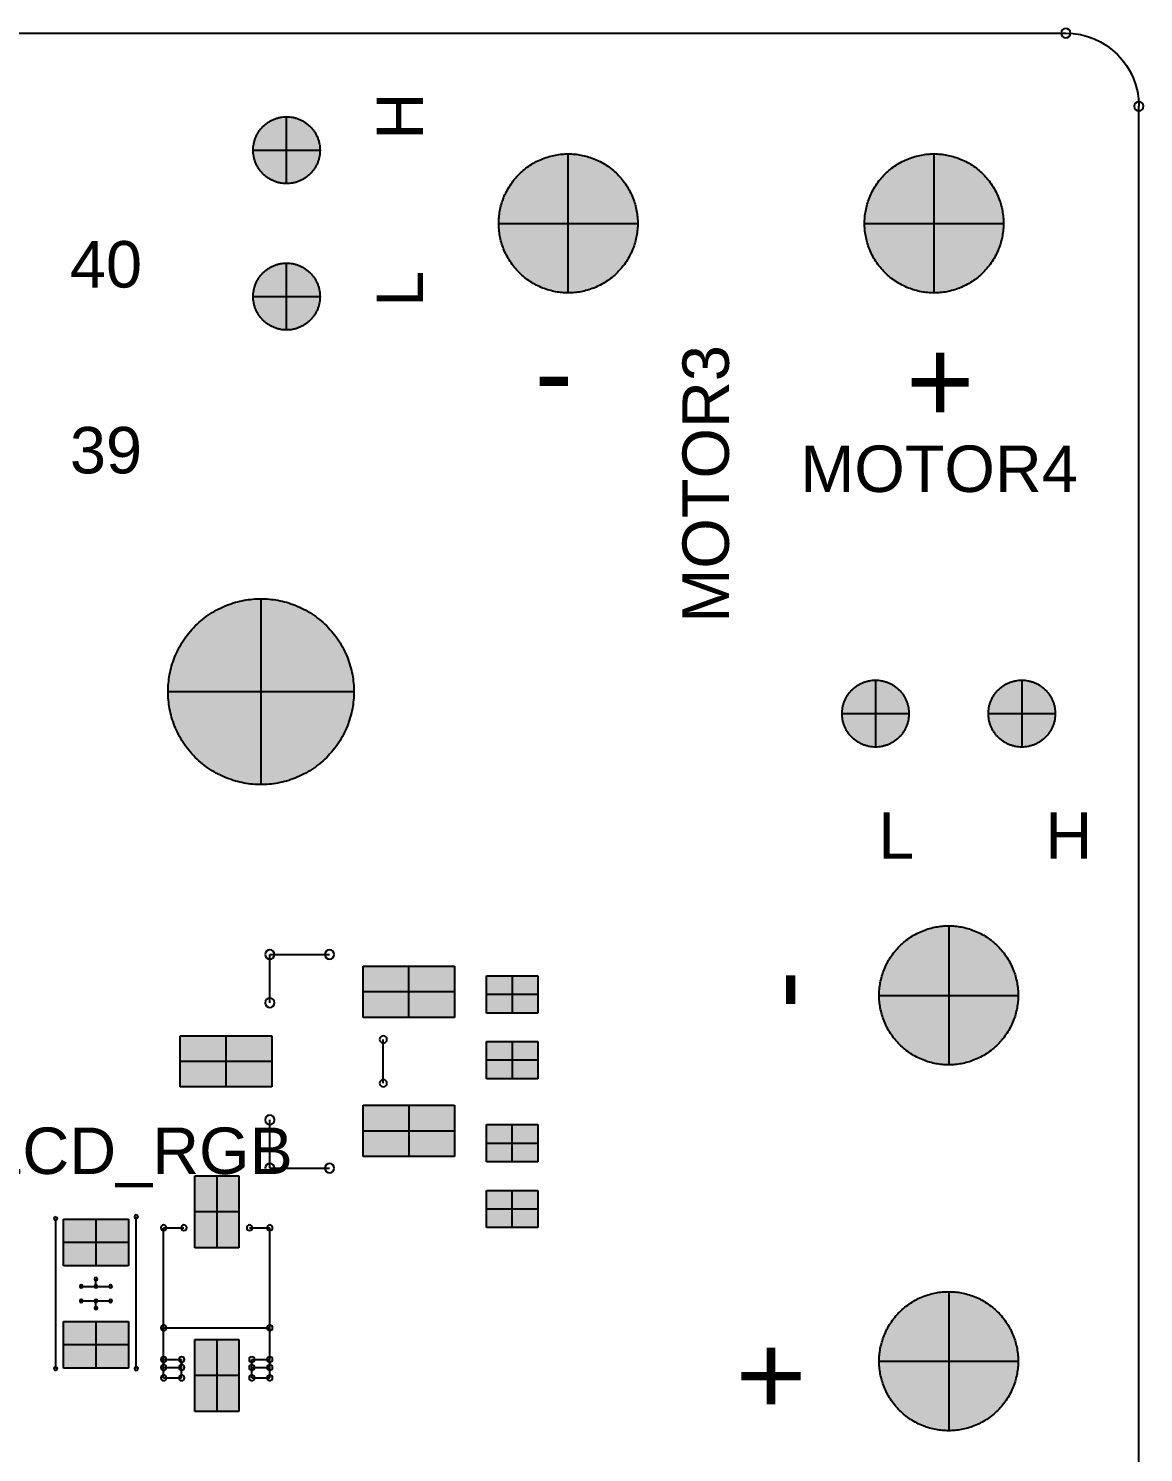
# Model space of a CAD drawing. Header units: millimetres. Extents: x -0.1 to 90.1, y -0.1 to 60.1.
# Drawn here: x 74.82 to 90.06, y 40.6 to 60.06 of the extents above; entities that cross this region are included whole.
import ezdxf

# ---------------------------------------------------------------- set-up
doc = ezdxf.new("R2010")
doc.units = ezdxf.units.MM
doc.layers.get('0').update_dxf_attribs({"color": 18, "true_color": 0x000000})
for name, color, linetype, true_color in [('Bottom Overlay', 54, 'Continuous', 0x999900), ('Bottom Paste', 16, 'Continuous', 0x7f0000), ('Mechanical 1', 6, 'Continuous', 0xff00ff), ('Pad Holes', 156, 'Continuous', 0x003f7f)]:
    doc.layers.add(name, color=color, linetype=linetype, true_color=true_color)
doc.styles.add('Arial Regular', font='arial.ttf')

# ---------------------------------------------------------------- blocks, each defined once
blk = doc.blocks.new('PTH_M25_425')
at = {"layer": 'Pad Holes', "true_color": 0x000000}
blk.add_hatch(color=18, dxfattribs=at).paths.add_polyline_path([(1.27, 0), (1.269, 0.044), (1.267, 0.088), (1.263, 0.132), (1.258, 0.176), (1.251, 0.219), (1.243, 0.263), (1.233, 0.306), (1.221, 0.348), (1.209, 0.39), (1.194, 0.432), (1.179, 0.473), (1.161, 0.514), (1.143, 0.554), (1.123, 0.593), (1.102, 0.632), (1.079, 0.67), (1.055, 0.707), (1.03, 0.743), (1.004, 0.778), (0.976, 0.813), (0.947, 0.846), (0.917, 0.878), (0.886, 0.91), (0.854, 0.94), (0.821, 0.969), (0.787, 0.997), (0.752, 1.024), (0.716, 1.049), (0.679, 1.073), (0.641, 1.096), (0.603, 1.118), (0.564, 1.138), (0.524, 1.157), (0.483, 1.174), (0.442, 1.19), (0.401, 1.205), (0.359, 1.218), (0.316, 1.23), (0.273, 1.24), (0.23, 1.249), (0.187, 1.256), (0.143, 1.262), (0.099, 1.266), (0.055, 1.269), (0.011, 1.27), (-0.033, 1.27), (-0.077, 1.268), (-0.121, 1.264), (-0.165, 1.259), (-0.208, 1.253), (-0.252, 1.245), (-0.295, 1.235), (-0.338, 1.224), (-0.38, 1.212), (-0.422, 1.198), (-0.463, 1.183), (-0.504, 1.166), (-0.544, 1.148), (-0.583, 1.128), (-0.622, 1.107), (-0.66, 1.085), (-0.698, 1.061), (-0.734, 1.036), (-0.769, 1.01), (-0.804, 0.983), (-0.838, 0.955), (-0.87, 0.925), (-0.902, 0.894), (-0.932, 0.862), (-0.962, 0.829), (-0.99, 0.796), (-1.017, 0.761), (-1.043, 0.725), (-1.067, 0.688), (-1.091, 0.651), (-1.112, 0.613), (-1.133, 0.574), (-1.152, 0.534), (-1.17, 0.494), (-1.187, 0.453), (-1.202, 0.411), (-1.215, 0.369), (-1.227, 0.327), (-1.238, 0.284), (-1.247, 0.241), (-1.255, 0.198), (-1.261, 0.154), (-1.265, 0.11), (-1.268, 0.066), (-1.27, 0.022), (-1.27, -0.022), (-1.268, -0.066), (-1.265, -0.11), (-1.261, -0.154), (-1.255, -0.198), (-1.247, -0.241), (-1.238, -0.284), (-1.227, -0.327), (-1.215, -0.369), (-1.202, -0.411), (-1.187, -0.453), (-1.17, -0.494), (-1.152, -0.534), (-1.133, -0.574), (-1.112, -0.613), (-1.091, -0.651), (-1.067, -0.688), (-1.043, -0.725), (-1.017, -0.761), (-0.99, -0.796), (-0.962, -0.829), (-0.932, -0.862), (-0.902, -0.894), (-0.87, -0.925), (-0.838, -0.955), (-0.804, -0.983), (-0.769, -1.01), (-0.734, -1.036), (-0.698, -1.061), (-0.66, -1.085), (-0.622, -1.107), (-0.583, -1.128), (-0.544, -1.148), (-0.504, -1.166), (-0.463, -1.183), (-0.422, -1.198), (-0.38, -1.212), (-0.338, -1.224), (-0.295, -1.235), (-0.252, -1.245), (-0.208, -1.253), (-0.165, -1.259), (-0.121, -1.264), (-0.077, -1.268), (-0.033, -1.27), (0.011, -1.27), (0.055, -1.269), (0.099, -1.266), (0.143, -1.262), (0.187, -1.256), (0.23, -1.249), (0.273, -1.24), (0.316, -1.23), (0.359, -1.218), (0.401, -1.205), (0.442, -1.19), (0.483, -1.174), (0.524, -1.157), (0.564, -1.138), (0.603, -1.118), (0.641, -1.096), (0.679, -1.073), (0.716, -1.049), (0.752, -1.024), (0.787, -0.997), (0.821, -0.969), (0.854, -0.94), (0.886, -0.91), (0.917, -0.878), (0.947, -0.846), (0.976, -0.813), (1.004, -0.778), (1.03, -0.743), (1.055, -0.707), (1.079, -0.67), (1.102, -0.632), (1.123, -0.593), (1.143, -0.554), (1.161, -0.514), (1.179, -0.473), (1.194, -0.432), (1.209, -0.39), (1.221, -0.348), (1.233, -0.306), (1.243, -0.263), (1.251, -0.219), (1.258, -0.176), (1.263, -0.132), (1.267, -0.088), (1.269, -0.044)], flags=0)
at = {"layer": 'Pad Holes', "color": 18, "true_color": 0x000000}
for p, q in [((0, 1.27), (0, -1.27)), ((1.27, 0), (-1.27, 0))]:
    blk.add_line(p, q, dxfattribs=at)
blk.add_rational_spline([(1.27, 0), (1.27, 1.27), (0, 1.27), (-1.27, 1.27), (-1.27, 0), (-1.27, -1.27), (0, -1.27), (1.27, -1.27), (1.27, 0)], [1, 0.707106781187, 1, 0.707106781187, 1, 0.707106781187, 1, 0.707106781187, 1], degree=2, knots=[0, 0, 0, 1.994911, 1.994911, 3.989823, 3.989823, 5.984734, 5.984734, 7.979645, 7.979645, 7.979645], dxfattribs=at)
blk = doc.blocks.new('R0402_B_422')
at = {"layer": 'Bottom Paste', "true_color": 0x7f0000}
for points in [[(-0.195, 0.35), (-0.195, -0.35), (-0.705, -0.35), (-0.705, 0.35)], [(0.705, 0.35), (0.705, -0.35), (0.195, -0.35), (0.195, 0.35)]]:
    blk.add_hatch(color=16, dxfattribs=at).paths.add_polyline_path(points, flags=0)
at = {"layer": 'Bottom Paste', "color": 16, "true_color": 0x7f0000}
for p, q in [((-0.45, 0.35), (-0.45, -0.35)), ((0.45, 0.35), (0.45, -0.35)), ((-0.705, 0), (-0.195, 0)), ((0.195, 0), (0.705, 0))]:
    blk.add_line(p, q, dxfattribs=at)
for points in [[(-0.705, -0.35), (-0.705, 0), (-0.705, 0.35)], [(-0.705, 0.35), (-0.45, 0.35), (-0.195, 0.35)], [(-0.195, 0.35), (-0.195, 0), (-0.195, -0.35)], [(0.195, -0.35), (0.195, 0), (0.195, 0.35)], [(0.195, 0.35), (0.45, 0.35), (0.705, 0.35)], [(0.705, 0.35), (0.705, 0), (0.705, -0.35)], [(-0.195, -0.35), (-0.45, -0.35), (-0.705, -0.35)], [(0.705, -0.35), (0.45, -0.35), (0.195, -0.35)]]:
    blk.add_open_spline(points, degree=2, dxfattribs=at)
blk = doc.blocks.new('SOT_23_SOT_23_3__B_421')
at = {"layer": 'Bottom Paste', "true_color": 0x7f0000}
for points in [[(0.625, 0.6), (0.625, 1.3), (1.875, 1.3), (1.875, 0.6)], [(-1.875, -0.35), (-1.875, 0.35), (-0.625, 0.35), (-0.625, -0.35)], [(0.625, -1.3), (0.625, -0.6), (1.875, -0.6), (1.875, -1.3)]]:
    blk.add_hatch(color=16, dxfattribs=at).paths.add_polyline_path(points, flags=0)
at = {"layer": 'Bottom Overlay'}
for points in [[(-0.65, 1.46), (0.165, 1.46)], [(-0.65, 0.8), (-0.65, 1.46)], [(0.9, -0.3), (0.9, 0.3)], [(-0.65, -1.46), (-0.65, -0.8)], [(-0.65, -1.46), (-0.65, -0.8)], [(-0.65, -1.46), (-0.65, -0.8)], [(-0.65, -1.46), (0.165, -1.46)]]:
    blk.add_lwpolyline(points, dxfattribs=at)
for centre, radius, start, end in [((-0.65, 1.46), 0.0635, 0, 180), ((-0.65, 1.46), 0.0635, 0, 180), ((-0.65, 1.46), 0.0635, 180, 0), ((-0.65, 1.46), 0.0635, 180, 0), ((0.165, 1.46), 0.0635, 0, 180), ((0.165, 1.46), 0.0635, 180, 0), ((-0.65, 0.8), 0.0635, 0, 180), ((-0.65, 0.8), 0.0635, 180, 0), ((0.9, 0.3), 0.05, 0, 180), ((0.9, 0.3), 0.05, 180, 0), ((0.9, -0.3), 0.05, 0, 180), ((0.9, -0.3), 0.05, 180, 0), ((-0.65, -0.8), 0.0635, 0, 180), ((-0.65, -0.8), 0.0635, 0, 180), ((-0.65, -0.8), 0.0635, 0, 180), ((-0.65, -0.8), 0.0635, 180, 0), ((-0.65, -0.8), 0.0635, 180, 0), ((-0.65, -0.8), 0.0635, 180, 0), ((-0.65, -1.46), 0.0635, 0, 180), ((-0.65, -1.46), 0.0635, 0, 180), ((-0.65, -1.46), 0.0635, 0, 180), ((-0.65, -1.46), 0.0635, 0, 180), ((-0.65, -1.46), 0.0635, 180, 0), ((-0.65, -1.46), 0.0635, 180, 0), ((-0.65, -1.46), 0.0635, 180, 0), ((-0.65, -1.46), 0.0635, 180, 0), ((0.165, -1.46), 0.0635, 0, 180), ((0.165, -1.46), 0.0635, 180, 0)]:
    blk.add_arc(centre, radius, start, end, dxfattribs=at)
at = {"layer": 'Bottom Paste', "color": 16, "true_color": 0x7f0000}
for p, q in [((1.25, 0.6), (1.25, 1.3)), ((1.875, 0.95), (0.625, 0.95)), ((-1.25, -0.35), (-1.25, 0.35)), ((-0.625, 0), (-1.875, 0)), ((1.25, -0.6), (1.25, -1.3)), ((0.625, -0.95), (1.875, -0.95))]:
    blk.add_line(p, q, dxfattribs=at)
for points in [[(0.625, 0.6), (0.625, 0.95), (0.625, 1.3)], [(0.625, 1.3), (1.25, 1.3), (1.875, 1.3)], [(1.875, 1.3), (1.875, 0.95), (1.875, 0.6)], [(1.875, 0.6), (1.25, 0.6), (0.625, 0.6)], [(-1.875, -0.35), (-1.875, 0), (-1.875, 0.35)], [(-1.875, 0.35), (-1.25, 0.35), (-0.625, 0.35)], [(-0.625, 0.35), (-0.625, 0), (-0.625, -0.35)], [(-0.625, -0.35), (-1.25, -0.35), (-1.875, -0.35)], [(0.625, -1.3), (0.625, -0.95), (0.625, -0.6)], [(0.625, -0.6), (1.25, -0.6), (1.875, -0.6)], [(1.875, -0.6), (1.875, -0.95), (1.875, -1.3)], [(1.875, -1.3), (1.25, -1.3), (0.625, -1.3)]]:
    blk.add_open_spline(points, degree=2, dxfattribs=at)
blk = doc.blocks.new('SOD_323_L1_7_W1_3_LS2_5_RD_1_B_420')
at = {"layer": 'Bottom Paste', "true_color": 0x7f0000}
for points in [[(-1.61, 0.3), (-0.625, 0.3), (-0.625, -0.3), (-1.61, -0.3)], [(0.625, 0.3), (1.61, 0.3), (1.61, -0.3), (0.625, -0.3)]]:
    blk.add_hatch(color=16, dxfattribs=at).paths.add_polyline_path(points, flags=0)
at = {"layer": 'Bottom Overlay'}
for points in [[(-1.15, 0.726), (-0.901, 0.726)], [(-1.15, 0.726), (-1.15, 0.48)], [(-1.009, 0.726), (-1.009, 0.48)], [(-0.901, 0.726), (0.901, 0.726)], [(-0.901, 0.726), (-0.901, 0.48)], [(-0.467, 0.726), (-0.467, -0.726)], [(0.901, 0.726), (0.901, 0.448)], [(-1.15, 0.48), (-0.901, 0.48)], [(-1.15, -0.48), (-1.15, -0.726)], [(-1.15, -0.48), (-0.901, -0.48)], [(-1.009, -0.48), (-1.009, -0.726)], [(-0.901, -0.48), (-0.901, -0.726)], [(0.901, -0.448), (0.901, -0.726)], [(-1.15, -0.726), (-0.901, -0.726)], [(-0.901, -0.726), (0.901, -0.726)]]:
    blk.add_lwpolyline(points, dxfattribs=at)
for centre, radius, start, end in [((-1.15, 0.726), 0.038, 0, 180), ((-1.15, 0.726), 0.038, 0, 180), ((-1.15, 0.726), 0.038, 180, 0), ((-1.15, 0.726), 0.038, 180, 0), ((-1.009, 0.726), 0.038, 0, 180), ((-1.009, 0.726), 0.038, 180, 0), ((-0.901, 0.726), 0.0381, 0, 180), ((-0.901, 0.726), 0.038, 0, 180), ((-0.901, 0.726), 0.038, 0, 180), ((-0.901, 0.726), 0.0381, 180, 0), ((-0.901, 0.726), 0.038, 180, 0), ((-0.901, 0.726), 0.038, 180, 0), ((-0.467, 0.726), 0.0381, 0, 180), ((-0.467, 0.726), 0.0381, 180, 0), ((0.901, 0.726), 0.0381, 0, 180), ((0.901, 0.726), 0.0381, 0, 180), ((0.901, 0.726), 0.0381, 180, 0), ((0.901, 0.726), 0.0381, 180, 0), ((-1.15, 0.48), 0.038, 0, 180), ((-1.15, 0.48), 0.038, 0, 180), ((-1.15, 0.48), 0.038, 180, 0), ((-1.15, 0.48), 0.038, 180, 0), ((-1.009, 0.48), 0.038, 0, 180), ((-1.009, 0.48), 0.038, 180, 0), ((-0.901, 0.48), 0.038, 0, 180), ((-0.901, 0.48), 0.038, 0, 180), ((-0.901, 0.48), 0.038, 180, 0), ((-0.901, 0.48), 0.038, 180, 0), ((0.901, 0.448), 0.0381, 0, 180), ((0.901, 0.448), 0.0381, 180, 0), ((-1.15, -0.48), 0.038, 0, 180), ((-1.15, -0.48), 0.038, 0, 180), ((-1.15, -0.48), 0.038, 180, 0), ((-1.15, -0.48), 0.038, 180, 0), ((-1.009, -0.48), 0.038, 0, 180), ((-1.009, -0.48), 0.038, 180, 0), ((-0.901, -0.48), 0.038, 0, 180), ((-0.901, -0.48), 0.038, 0, 180), ((-0.901, -0.48), 0.038, 180, 0), ((-0.901, -0.48), 0.038, 180, 0), ((0.901, -0.448), 0.0381, 0, 180), ((0.901, -0.448), 0.0381, 180, 0), ((-1.15, -0.726), 0.038, 0, 180), ((-1.15, -0.726), 0.038, 0, 180), ((-1.15, -0.726), 0.038, 180, 0), ((-1.15, -0.726), 0.038, 180, 0), ((-1.009, -0.726), 0.038, 0, 180), ((-1.009, -0.726), 0.038, 180, 0), ((-0.901, -0.726), 0.0381, 0, 180), ((-0.901, -0.726), 0.038, 0, 180), ((-0.901, -0.726), 0.038, 0, 180), ((-0.901, -0.726), 0.0381, 180, 0), ((-0.901, -0.726), 0.038, 180, 0), ((-0.901, -0.726), 0.038, 180, 0), ((-0.467, -0.726), 0.0381, 0, 180), ((-0.467, -0.726), 0.0381, 180, 0), ((0.901, -0.726), 0.0381, 0, 180), ((0.901, -0.726), 0.0381, 0, 180), ((0.901, -0.726), 0.0381, 180, 0), ((0.901, -0.726), 0.0381, 180, 0)]:
    blk.add_arc(centre, radius, start, end, dxfattribs=at)
at = {"layer": 'Bottom Paste', "color": 16, "true_color": 0x7f0000}
for p, q in [((-1.118, -0.3), (-1.118, 0.3)), ((1.118, -0.3), (1.118, 0.3)), ((-0.625, 0), (-1.61, 0)), ((1.61, 0), (0.625, 0))]:
    blk.add_line(p, q, dxfattribs=at)
for points in [[(-1.61, 0.3), (-1.118, 0.3), (-0.625, 0.3)], [(-1.61, -0.3), (-1.61, 0), (-1.61, 0.3)], [(-0.625, 0.3), (-0.625, 0), (-0.625, -0.3)], [(0.625, 0.3), (1.118, 0.3), (1.61, 0.3)], [(0.625, -0.3), (0.625, 0), (0.625, 0.3)], [(1.61, 0.3), (1.61, 0), (1.61, -0.3)], [(-0.625, -0.3), (-1.118, -0.3), (-1.61, -0.3)], [(1.61, -0.3), (1.118, -0.3), (0.625, -0.3)]]:
    blk.add_open_spline(points, degree=2, dxfattribs=at)
blk = doc.blocks.new('CONN_TH_XT30PB_M_414')
at = {"layer": 'Pad Holes', "true_color": 0x000000}
for points in [[(4.882, 1), (4.882, 1.016), (4.881, 1.032), (4.88, 1.048), (4.878, 1.063), (4.875, 1.079), (4.872, 1.094), (4.869, 1.11), (4.864, 1.125), (4.86, 1.14), (4.855, 1.155), (4.849, 1.17), (4.843, 1.185), (4.836, 1.199), (4.829, 1.213), (4.821, 1.227), (4.813, 1.241), (4.805, 1.254), (4.796, 1.267), (4.786, 1.28), (4.776, 1.292), (4.766, 1.304), (4.755, 1.316), (4.744, 1.327), (4.732, 1.338), (4.72, 1.349), (4.708, 1.359), (4.696, 1.368), (4.683, 1.377), (4.669, 1.386), (4.656, 1.394), (4.642, 1.402), (4.628, 1.409), (4.614, 1.416), (4.599, 1.423), (4.584, 1.428), (4.569, 1.434), (4.554, 1.438), (4.539, 1.443), (4.523, 1.446), (4.508, 1.449), (4.492, 1.452), (4.476, 1.454), (4.461, 1.456), (4.445, 1.457), (4.429, 1.457), (4.413, 1.457), (4.397, 1.456), (4.381, 1.455), (4.366, 1.453), (4.35, 1.451), (4.334, 1.448), (4.319, 1.445), (4.304, 1.441), (4.288, 1.436), (4.273, 1.431), (4.258, 1.426), (4.244, 1.42), (4.229, 1.413), (4.215, 1.406), (4.201, 1.398), (4.187, 1.39), (4.174, 1.382), (4.161, 1.373), (4.148, 1.364), (4.136, 1.354), (4.124, 1.343), (4.112, 1.333), (4.1, 1.322), (4.089, 1.31), (4.079, 1.298), (4.069, 1.286), (4.059, 1.274), (4.05, 1.261), (4.041, 1.248), (4.033, 1.234), (4.025, 1.22), (4.017, 1.206), (4.01, 1.192), (4.004, 1.178), (3.998, 1.163), (3.993, 1.148), (3.988, 1.133), (3.983, 1.118), (3.98, 1.102), (3.976, 1.087), (3.974, 1.071), (3.971, 1.055), (3.97, 1.04), (3.969, 1.024), (3.968, 1.008), (3.968, 0.992), (3.969, 0.976), (3.97, 0.96), (3.971, 0.945), (3.974, 0.929), (3.976, 0.913), (3.98, 0.898), (3.983, 0.882), (3.988, 0.867), (3.993, 0.852), (3.998, 0.837), (4.004, 0.822), (4.01, 0.808), (4.017, 0.794), (4.025, 0.78), (4.033, 0.766), (4.041, 0.752), (4.05, 0.739), (4.059, 0.726), (4.069, 0.714), (4.079, 0.702), (4.089, 0.69), (4.1, 0.678), (4.112, 0.667), (4.124, 0.657), (4.136, 0.646), (4.148, 0.636), (4.161, 0.627), (4.174, 0.618), (4.187, 0.61), (4.201, 0.602), (4.215, 0.594), (4.229, 0.587), (4.244, 0.58), (4.258, 0.574), (4.273, 0.569), (4.288, 0.564), (4.304, 0.559), (4.319, 0.555), (4.334, 0.552), (4.35, 0.549), (4.366, 0.547), (4.381, 0.545), (4.397, 0.544), (4.413, 0.543), (4.429, 0.543), (4.445, 0.543), (4.461, 0.544), (4.476, 0.546), (4.492, 0.548), (4.508, 0.551), (4.523, 0.554), (4.539, 0.557), (4.554, 0.562), (4.569, 0.566), (4.584, 0.572), (4.599, 0.577), (4.614, 0.584), (4.628, 0.59), (4.642, 0.598), (4.656, 0.606), (4.669, 0.614), (4.683, 0.623), (4.696, 0.632), (4.708, 0.641), (4.72, 0.651), (4.732, 0.662), (4.744, 0.673), (4.755, 0.684), (4.766, 0.696), (4.776, 0.708), (4.786, 0.72), (4.796, 0.733), (4.805, 0.746), (4.813, 0.759), (4.821, 0.773), (4.829, 0.787), (4.836, 0.801), (4.843, 0.815), (4.849, 0.83), (4.855, 0.845), (4.86, 0.86), (4.864, 0.875), (4.869, 0.89), (4.872, 0.906), (4.875, 0.921), (4.878, 0.937), (4.88, 0.952), (4.881, 0.968), (4.882, 0.984)], [(-3.475, 0), (-3.476, 0.033), (-3.477, 0.066), (-3.48, 0.099), (-3.484, 0.131), (-3.489, 0.164), (-3.496, 0.196), (-3.503, 0.229), (-3.511, 0.26), (-3.521, 0.292), (-3.532, 0.323), (-3.543, 0.354), (-3.556, 0.384), (-3.57, 0.414), (-3.585, 0.444), (-3.601, 0.473), (-3.618, 0.501), (-3.636, 0.529), (-3.655, 0.556), (-3.674, 0.582), (-3.695, 0.608), (-3.716, 0.633), (-3.739, 0.657), (-3.762, 0.68), (-3.786, 0.703), (-3.811, 0.725), (-3.836, 0.746), (-3.863, 0.766), (-3.89, 0.785), (-3.917, 0.803), (-3.945, 0.82), (-3.974, 0.836), (-4.003, 0.851), (-4.033, 0.865), (-4.063, 0.878), (-4.094, 0.891), (-4.125, 0.901), (-4.157, 0.911), (-4.188, 0.92), (-4.221, 0.928), (-4.253, 0.934), (-4.285, 0.94), (-4.318, 0.944), (-4.351, 0.947), (-4.384, 0.949), (-4.417, 0.95), (-4.45, 0.95), (-4.483, 0.948), (-4.516, 0.946), (-4.548, 0.942), (-4.581, 0.937), (-4.613, 0.931), (-4.646, 0.924), (-4.678, 0.916), (-4.709, 0.907), (-4.74, 0.896), (-4.771, 0.885), (-4.802, 0.872), (-4.832, 0.858), (-4.861, 0.844), (-4.89, 0.828), (-4.919, 0.812), (-4.947, 0.794), (-4.974, 0.775), (-5.001, 0.756), (-5.026, 0.735), (-5.052, 0.714), (-5.076, 0.692), (-5.1, 0.669), (-5.122, 0.645), (-5.144, 0.62), (-5.166, 0.595), (-5.186, 0.569), (-5.205, 0.542), (-5.223, 0.515), (-5.241, 0.487), (-5.257, 0.458), (-5.273, 0.429), (-5.287, 0.399), (-5.3, 0.369), (-5.313, 0.339), (-5.324, 0.308), (-5.334, 0.276), (-5.343, 0.245), (-5.351, 0.213), (-5.358, 0.18), (-5.363, 0.148), (-5.368, 0.115), (-5.371, 0.082), (-5.374, 0.049), (-5.375, 0.016), (-5.375, -0.016), (-5.374, -0.049), (-5.371, -0.082), (-5.368, -0.115), (-5.363, -0.148), (-5.358, -0.18), (-5.351, -0.213), (-5.343, -0.245), (-5.334, -0.276), (-5.324, -0.308), (-5.313, -0.339), (-5.3, -0.369), (-5.287, -0.399), (-5.273, -0.429), (-5.257, -0.458), (-5.241, -0.487), (-5.223, -0.515), (-5.205, -0.542), (-5.186, -0.569), (-5.166, -0.595), (-5.144, -0.62), (-5.122, -0.645), (-5.1, -0.669), (-5.076, -0.692), (-5.052, -0.714), (-5.026, -0.735), (-5.001, -0.756), (-4.974, -0.775), (-4.947, -0.794), (-4.919, -0.812), (-4.89, -0.828), (-4.861, -0.844), (-4.832, -0.858), (-4.802, -0.872), (-4.771, -0.885), (-4.74, -0.896), (-4.709, -0.907), (-4.678, -0.916), (-4.646, -0.924), (-4.613, -0.931), (-4.581, -0.937), (-4.548, -0.942), (-4.516, -0.946), (-4.483, -0.948), (-4.45, -0.95), (-4.417, -0.95), (-4.384, -0.949), (-4.351, -0.947), (-4.318, -0.944), (-4.285, -0.94), (-4.253, -0.934), (-4.221, -0.928), (-4.188, -0.92), (-4.157, -0.911), (-4.125, -0.901), (-4.094, -0.891), (-4.063, -0.878), (-4.033, -0.865), (-4.003, -0.851), (-3.974, -0.836), (-3.945, -0.82), (-3.917, -0.803), (-3.89, -0.785), (-3.863, -0.766), (-3.836, -0.746), (-3.811, -0.725), (-3.786, -0.703), (-3.762, -0.68), (-3.739, -0.657), (-3.716, -0.633), (-3.695, -0.608), (-3.674, -0.582), (-3.655, -0.556), (-3.636, -0.529), (-3.618, -0.501), (-3.601, -0.473), (-3.585, -0.444), (-3.57, -0.414), (-3.556, -0.384), (-3.543, -0.354), (-3.532, -0.323), (-3.521, -0.292), (-3.511, -0.26), (-3.503, -0.229), (-3.496, -0.196), (-3.489, -0.164), (-3.484, -0.131), (-3.48, -0.099), (-3.477, -0.066), (-3.476, -0.033)], [(1.525, 0), (1.524, 0.033), (1.523, 0.066), (1.52, 0.099), (1.516, 0.131), (1.511, 0.164), (1.504, 0.196), (1.497, 0.229), (1.489, 0.26), (1.479, 0.292), (1.468, 0.323), (1.457, 0.354), (1.444, 0.384), (1.43, 0.414), (1.415, 0.444), (1.399, 0.473), (1.382, 0.501), (1.364, 0.529), (1.345, 0.556), (1.326, 0.582), (1.305, 0.608), (1.284, 0.633), (1.261, 0.657), (1.238, 0.68), (1.214, 0.703), (1.189, 0.725), (1.164, 0.746), (1.137, 0.766), (1.11, 0.785), (1.083, 0.803), (1.055, 0.82), (1.026, 0.836), (0.997, 0.851), (0.967, 0.865), (0.937, 0.878), (0.906, 0.891), (0.875, 0.901), (0.843, 0.911), (0.812, 0.92), (0.779, 0.928), (0.747, 0.934), (0.715, 0.94), (0.682, 0.944), (0.649, 0.947), (0.616, 0.949), (0.583, 0.95), (0.55, 0.95), (0.517, 0.948), (0.484, 0.946), (0.452, 0.942), (0.419, 0.937), (0.387, 0.931), (0.354, 0.924), (0.322, 0.916), (0.291, 0.907), (0.26, 0.896), (0.229, 0.885), (0.198, 0.872), (0.168, 0.858), (0.139, 0.844), (0.11, 0.828), (0.081, 0.812), (0.053, 0.794), (0.026, 0.775), (-0.001, 0.756), (-0.027, 0.735), (-0.052, 0.714), (-0.076, 0.692), (-0.1, 0.669), (-0.122, 0.645), (-0.144, 0.62), (-0.166, 0.595), (-0.186, 0.569), (-0.205, 0.542), (-0.223, 0.515), (-0.241, 0.487), (-0.257, 0.458), (-0.273, 0.429), (-0.287, 0.399), (-0.3, 0.369), (-0.313, 0.339), (-0.324, 0.308), (-0.334, 0.276), (-0.343, 0.245), (-0.351, 0.213), (-0.358, 0.18), (-0.363, 0.148), (-0.368, 0.115), (-0.371, 0.082), (-0.374, 0.049), (-0.375, 0.016), (-0.375, -0.016), (-0.374, -0.049), (-0.371, -0.082), (-0.368, -0.115), (-0.363, -0.148), (-0.358, -0.18), (-0.351, -0.213), (-0.343, -0.245), (-0.334, -0.276), (-0.324, -0.308), (-0.313, -0.339), (-0.3, -0.369), (-0.287, -0.399), (-0.273, -0.429), (-0.257, -0.458), (-0.241, -0.487), (-0.223, -0.515), (-0.205, -0.542), (-0.186, -0.569), (-0.166, -0.595), (-0.144, -0.62), (-0.122, -0.645), (-0.1, -0.669), (-0.076, -0.692), (-0.052, -0.714), (-0.027, -0.735), (-0.001, -0.756), (0.026, -0.775), (0.053, -0.794), (0.081, -0.812), (0.11, -0.828), (0.139, -0.844), (0.168, -0.858), (0.198, -0.872), (0.229, -0.885), (0.26, -0.896), (0.291, -0.907), (0.322, -0.916), (0.354, -0.924), (0.387, -0.931), (0.419, -0.937), (0.452, -0.942), (0.484, -0.946), (0.517, -0.948), (0.55, -0.95), (0.583, -0.95), (0.616, -0.949), (0.649, -0.947), (0.682, -0.944), (0.715, -0.94), (0.747, -0.934), (0.779, -0.928), (0.812, -0.92), (0.843, -0.911), (0.875, -0.901), (0.906, -0.891), (0.937, -0.878), (0.967, -0.865), (0.997, -0.851), (1.026, -0.836), (1.055, -0.82), (1.083, -0.803), (1.11, -0.785), (1.137, -0.766), (1.164, -0.746), (1.189, -0.725), (1.214, -0.703), (1.238, -0.68), (1.261, -0.657), (1.284, -0.633), (1.305, -0.608), (1.326, -0.582), (1.345, -0.556), (1.364, -0.529), (1.382, -0.501), (1.399, -0.473), (1.415, -0.444), (1.43, -0.414), (1.444, -0.384), (1.457, -0.354), (1.468, -0.323), (1.479, -0.292), (1.489, -0.26), (1.497, -0.229), (1.504, -0.196), (1.511, -0.164), (1.516, -0.131), (1.52, -0.099), (1.523, -0.066), (1.524, -0.033)], [(4.882, -1), (4.882, -0.984), (4.881, -0.968), (4.88, -0.952), (4.878, -0.937), (4.875, -0.921), (4.872, -0.906), (4.869, -0.89), (4.864, -0.875), (4.86, -0.86), (4.855, -0.845), (4.849, -0.83), (4.843, -0.815), (4.836, -0.801), (4.829, -0.787), (4.821, -0.773), (4.813, -0.759), (4.805, -0.746), (4.796, -0.733), (4.786, -0.72), (4.776, -0.708), (4.766, -0.696), (4.755, -0.684), (4.744, -0.673), (4.732, -0.662), (4.72, -0.651), (4.708, -0.641), (4.696, -0.632), (4.683, -0.623), (4.669, -0.614), (4.656, -0.606), (4.642, -0.598), (4.628, -0.59), (4.614, -0.584), (4.599, -0.577), (4.584, -0.572), (4.569, -0.566), (4.554, -0.562), (4.539, -0.557), (4.523, -0.554), (4.508, -0.551), (4.492, -0.548), (4.476, -0.546), (4.461, -0.544), (4.445, -0.543), (4.429, -0.543), (4.413, -0.543), (4.397, -0.544), (4.381, -0.545), (4.366, -0.547), (4.35, -0.549), (4.334, -0.552), (4.319, -0.555), (4.304, -0.559), (4.288, -0.564), (4.273, -0.569), (4.258, -0.574), (4.244, -0.58), (4.229, -0.587), (4.215, -0.594), (4.201, -0.602), (4.187, -0.61), (4.174, -0.618), (4.161, -0.627), (4.148, -0.636), (4.136, -0.646), (4.124, -0.657), (4.112, -0.667), (4.1, -0.678), (4.089, -0.69), (4.079, -0.702), (4.069, -0.714), (4.059, -0.726), (4.05, -0.739), (4.041, -0.752), (4.033, -0.766), (4.025, -0.78), (4.017, -0.794), (4.01, -0.808), (4.004, -0.822), (3.998, -0.837), (3.993, -0.852), (3.988, -0.867), (3.983, -0.882), (3.98, -0.898), (3.976, -0.913), (3.974, -0.929), (3.971, -0.945), (3.97, -0.96), (3.969, -0.976), (3.968, -0.992), (3.968, -1.008), (3.969, -1.024), (3.97, -1.04), (3.971, -1.055), (3.974, -1.071), (3.976, -1.087), (3.98, -1.102), (3.983, -1.118), (3.988, -1.133), (3.993, -1.148), (3.998, -1.163), (4.004, -1.178), (4.01, -1.192), (4.017, -1.206), (4.025, -1.22), (4.033, -1.234), (4.041, -1.248), (4.05, -1.261), (4.059, -1.274), (4.069, -1.286), (4.079, -1.298), (4.089, -1.31), (4.1, -1.322), (4.112, -1.333), (4.124, -1.343), (4.136, -1.354), (4.148, -1.364), (4.161, -1.373), (4.174, -1.382), (4.187, -1.39), (4.201, -1.398), (4.215, -1.406), (4.229, -1.413), (4.244, -1.42), (4.258, -1.426), (4.273, -1.431), (4.288, -1.436), (4.304, -1.441), (4.319, -1.445), (4.334, -1.448), (4.35, -1.451), (4.366, -1.453), (4.381, -1.455), (4.397, -1.456), (4.413, -1.457), (4.429, -1.457), (4.445, -1.457), (4.461, -1.456), (4.476, -1.454), (4.492, -1.452), (4.508, -1.449), (4.523, -1.446), (4.539, -1.443), (4.554, -1.438), (4.569, -1.434), (4.584, -1.428), (4.599, -1.423), (4.614, -1.416), (4.628, -1.409), (4.642, -1.402), (4.656, -1.394), (4.669, -1.386), (4.683, -1.377), (4.696, -1.368), (4.708, -1.359), (4.72, -1.349), (4.732, -1.338), (4.744, -1.327), (4.755, -1.316), (4.766, -1.304), (4.776, -1.292), (4.786, -1.28), (4.796, -1.267), (4.805, -1.254), (4.813, -1.241), (4.821, -1.227), (4.829, -1.213), (4.836, -1.199), (4.843, -1.185), (4.849, -1.17), (4.855, -1.155), (4.86, -1.14), (4.864, -1.125), (4.869, -1.11), (4.872, -1.094), (4.875, -1.079), (4.878, -1.063), (4.88, -1.048), (4.881, -1.032), (4.882, -1.016)]]:
    blk.add_hatch(color=18, dxfattribs=at).paths.add_polyline_path(points, flags=0)
at = {"layer": 'Pad Holes', "color": 18, "true_color": 0x000000}
for p, q in [((4.425, 1.457), (4.425, 0.543)), ((4.882, 1), (3.968, 1)), ((-4.425, 0.95), (-4.425, -0.95)), ((0.575, 0.95), (0.575, -0.95)), ((-3.475, 0), (-5.375, 0)), ((1.525, 0), (-0.375, 0)), ((4.425, -0.543), (4.425, -1.457)), ((4.882, -1), (3.968, -1))]:
    blk.add_line(p, q, dxfattribs=at)
for points, knots in [([(4.882, 1), (4.882, 1.457), (4.425, 1.457), (3.968, 1.457), (3.968, 1), (3.968, 0.543), (4.425, 0.543), (4.882, 0.543), (4.882, 1)], [0, 0, 0, 0.717849, 0.717849, 1.435698, 1.435698, 2.153547, 2.153547, 2.871396, 2.871396, 2.871396]), ([(-3.475, 0), (-3.475, 0.95), (-4.425, 0.95), (-5.375, 0.95), (-5.375, 0), (-5.375, -0.95), (-4.425, -0.95), (-3.475, -0.95), (-3.475, 0)], [0, 0, 0, 1.492273, 1.492273, 2.984547, 2.984547, 4.47682, 4.47682, 5.969094, 5.969094, 5.969094]), ([(1.525, 0), (1.525, 0.95), (0.575, 0.95), (-0.375, 0.95), (-0.375, 0), (-0.375, -0.95), (0.575, -0.95), (1.525, -0.95), (1.525, 0)], [0, 0, 0, 1.492273, 1.492273, 2.984547, 2.984547, 4.47682, 4.47682, 5.969094, 5.969094, 5.969094]), ([(4.882, -1), (4.882, -0.543), (4.425, -0.543), (3.968, -0.543), (3.968, -1), (3.968, -1.457), (4.425, -1.457), (4.882, -1.457), (4.882, -1)], [0, 0, 0, 0.717849, 0.717849, 1.435698, 1.435698, 2.153547, 2.153547, 2.871396, 2.871396, 2.871396])]:
    blk.add_rational_spline(points, [1, 0.707106781187, 1, 0.707106781187, 1, 0.707106781187, 1, 0.707106781187, 1], degree=2, knots=knots, dxfattribs=at)
blk = doc.blocks.new('CONN_TH_XT30PB_M_413')
at = {"layer": 'Pad Holes', "true_color": 0x000000}
for points in [[(4.882, 1), (4.882, 1.016), (4.881, 1.032), (4.88, 1.048), (4.878, 1.063), (4.875, 1.079), (4.872, 1.094), (4.869, 1.11), (4.864, 1.125), (4.86, 1.14), (4.855, 1.155), (4.849, 1.17), (4.843, 1.185), (4.836, 1.199), (4.829, 1.213), (4.821, 1.227), (4.813, 1.241), (4.805, 1.254), (4.796, 1.267), (4.786, 1.28), (4.776, 1.292), (4.766, 1.304), (4.755, 1.316), (4.744, 1.327), (4.732, 1.338), (4.72, 1.349), (4.708, 1.359), (4.696, 1.368), (4.683, 1.377), (4.669, 1.386), (4.656, 1.394), (4.642, 1.402), (4.628, 1.409), (4.614, 1.416), (4.599, 1.423), (4.584, 1.428), (4.569, 1.434), (4.554, 1.438), (4.539, 1.443), (4.523, 1.446), (4.508, 1.449), (4.492, 1.452), (4.476, 1.454), (4.461, 1.456), (4.445, 1.457), (4.429, 1.457), (4.413, 1.457), (4.397, 1.456), (4.381, 1.455), (4.366, 1.453), (4.35, 1.451), (4.334, 1.448), (4.319, 1.445), (4.304, 1.441), (4.288, 1.436), (4.273, 1.431), (4.258, 1.426), (4.244, 1.42), (4.229, 1.413), (4.215, 1.406), (4.201, 1.398), (4.187, 1.39), (4.174, 1.382), (4.161, 1.373), (4.148, 1.364), (4.136, 1.354), (4.124, 1.343), (4.112, 1.333), (4.1, 1.322), (4.089, 1.31), (4.079, 1.298), (4.069, 1.286), (4.059, 1.274), (4.05, 1.261), (4.041, 1.248), (4.033, 1.234), (4.025, 1.22), (4.017, 1.206), (4.01, 1.192), (4.004, 1.178), (3.998, 1.163), (3.993, 1.148), (3.988, 1.133), (3.983, 1.118), (3.98, 1.102), (3.976, 1.087), (3.974, 1.071), (3.971, 1.055), (3.97, 1.04), (3.969, 1.024), (3.968, 1.008), (3.968, 0.992), (3.969, 0.976), (3.97, 0.96), (3.971, 0.945), (3.974, 0.929), (3.976, 0.913), (3.98, 0.898), (3.983, 0.882), (3.988, 0.867), (3.993, 0.852), (3.998, 0.837), (4.004, 0.822), (4.01, 0.808), (4.017, 0.794), (4.025, 0.78), (4.033, 0.766), (4.041, 0.752), (4.05, 0.739), (4.059, 0.726), (4.069, 0.714), (4.079, 0.702), (4.089, 0.69), (4.1, 0.678), (4.112, 0.667), (4.124, 0.657), (4.136, 0.646), (4.148, 0.636), (4.161, 0.627), (4.174, 0.618), (4.187, 0.61), (4.201, 0.602), (4.215, 0.594), (4.229, 0.587), (4.244, 0.58), (4.258, 0.574), (4.273, 0.569), (4.288, 0.564), (4.304, 0.559), (4.319, 0.555), (4.334, 0.552), (4.35, 0.549), (4.366, 0.547), (4.381, 0.545), (4.397, 0.544), (4.413, 0.543), (4.429, 0.543), (4.445, 0.543), (4.461, 0.544), (4.476, 0.546), (4.492, 0.548), (4.508, 0.551), (4.523, 0.554), (4.539, 0.557), (4.554, 0.562), (4.569, 0.566), (4.584, 0.572), (4.599, 0.577), (4.614, 0.584), (4.628, 0.59), (4.642, 0.598), (4.656, 0.606), (4.669, 0.614), (4.683, 0.623), (4.696, 0.632), (4.708, 0.641), (4.72, 0.651), (4.732, 0.662), (4.744, 0.673), (4.755, 0.684), (4.766, 0.696), (4.776, 0.708), (4.786, 0.72), (4.796, 0.733), (4.805, 0.746), (4.813, 0.759), (4.821, 0.773), (4.829, 0.787), (4.836, 0.801), (4.843, 0.815), (4.849, 0.83), (4.855, 0.845), (4.86, 0.86), (4.864, 0.875), (4.869, 0.89), (4.872, 0.906), (4.875, 0.921), (4.878, 0.937), (4.88, 0.952), (4.881, 0.968), (4.882, 0.984)], [(-3.475, 0), (-3.476, 0.033), (-3.477, 0.066), (-3.48, 0.099), (-3.484, 0.131), (-3.489, 0.164), (-3.496, 0.196), (-3.503, 0.229), (-3.511, 0.26), (-3.521, 0.292), (-3.532, 0.323), (-3.543, 0.354), (-3.556, 0.384), (-3.57, 0.414), (-3.585, 0.444), (-3.601, 0.473), (-3.618, 0.501), (-3.636, 0.529), (-3.655, 0.556), (-3.674, 0.582), (-3.695, 0.608), (-3.716, 0.633), (-3.739, 0.657), (-3.762, 0.68), (-3.786, 0.703), (-3.811, 0.725), (-3.836, 0.746), (-3.863, 0.766), (-3.89, 0.785), (-3.917, 0.803), (-3.945, 0.82), (-3.974, 0.836), (-4.003, 0.851), (-4.033, 0.865), (-4.063, 0.878), (-4.094, 0.891), (-4.125, 0.901), (-4.157, 0.911), (-4.188, 0.92), (-4.221, 0.928), (-4.253, 0.934), (-4.285, 0.94), (-4.318, 0.944), (-4.351, 0.947), (-4.384, 0.949), (-4.417, 0.95), (-4.45, 0.95), (-4.483, 0.948), (-4.516, 0.946), (-4.548, 0.942), (-4.581, 0.937), (-4.613, 0.931), (-4.646, 0.924), (-4.678, 0.916), (-4.709, 0.907), (-4.74, 0.896), (-4.771, 0.885), (-4.802, 0.872), (-4.832, 0.858), (-4.861, 0.844), (-4.89, 0.828), (-4.919, 0.812), (-4.947, 0.794), (-4.974, 0.775), (-5.001, 0.756), (-5.026, 0.735), (-5.052, 0.714), (-5.076, 0.692), (-5.1, 0.669), (-5.122, 0.645), (-5.144, 0.62), (-5.166, 0.595), (-5.186, 0.569), (-5.205, 0.542), (-5.223, 0.515), (-5.241, 0.487), (-5.257, 0.458), (-5.273, 0.429), (-5.287, 0.399), (-5.3, 0.369), (-5.313, 0.339), (-5.324, 0.308), (-5.334, 0.276), (-5.343, 0.245), (-5.351, 0.213), (-5.358, 0.18), (-5.363, 0.148), (-5.368, 0.115), (-5.371, 0.082), (-5.374, 0.049), (-5.375, 0.016), (-5.375, -0.016), (-5.374, -0.049), (-5.371, -0.082), (-5.368, -0.115), (-5.363, -0.148), (-5.358, -0.18), (-5.351, -0.213), (-5.343, -0.245), (-5.334, -0.276), (-5.324, -0.308), (-5.313, -0.339), (-5.3, -0.369), (-5.287, -0.399), (-5.273, -0.429), (-5.257, -0.458), (-5.241, -0.487), (-5.223, -0.515), (-5.205, -0.542), (-5.186, -0.569), (-5.166, -0.595), (-5.144, -0.62), (-5.122, -0.645), (-5.1, -0.669), (-5.076, -0.692), (-5.052, -0.714), (-5.026, -0.735), (-5.001, -0.756), (-4.974, -0.775), (-4.947, -0.794), (-4.919, -0.812), (-4.89, -0.828), (-4.861, -0.844), (-4.832, -0.858), (-4.802, -0.872), (-4.771, -0.885), (-4.74, -0.896), (-4.709, -0.907), (-4.678, -0.916), (-4.646, -0.924), (-4.613, -0.931), (-4.581, -0.937), (-4.548, -0.942), (-4.516, -0.946), (-4.483, -0.948), (-4.45, -0.95), (-4.417, -0.95), (-4.384, -0.949), (-4.351, -0.947), (-4.318, -0.944), (-4.285, -0.94), (-4.253, -0.934), (-4.221, -0.928), (-4.188, -0.92), (-4.157, -0.911), (-4.125, -0.901), (-4.094, -0.891), (-4.063, -0.878), (-4.033, -0.865), (-4.003, -0.851), (-3.974, -0.836), (-3.945, -0.82), (-3.917, -0.803), (-3.89, -0.785), (-3.863, -0.766), (-3.836, -0.746), (-3.811, -0.725), (-3.786, -0.703), (-3.762, -0.68), (-3.739, -0.657), (-3.716, -0.633), (-3.695, -0.608), (-3.674, -0.582), (-3.655, -0.556), (-3.636, -0.529), (-3.618, -0.501), (-3.601, -0.473), (-3.585, -0.444), (-3.57, -0.414), (-3.556, -0.384), (-3.543, -0.354), (-3.532, -0.323), (-3.521, -0.292), (-3.511, -0.26), (-3.503, -0.229), (-3.496, -0.196), (-3.489, -0.164), (-3.484, -0.131), (-3.48, -0.099), (-3.477, -0.066), (-3.476, -0.033)], [(1.525, 0), (1.524, 0.033), (1.523, 0.066), (1.52, 0.099), (1.516, 0.131), (1.511, 0.164), (1.504, 0.196), (1.497, 0.229), (1.489, 0.26), (1.479, 0.292), (1.468, 0.323), (1.457, 0.354), (1.444, 0.384), (1.43, 0.414), (1.415, 0.444), (1.399, 0.473), (1.382, 0.501), (1.364, 0.529), (1.345, 0.556), (1.326, 0.582), (1.305, 0.608), (1.284, 0.633), (1.261, 0.657), (1.238, 0.68), (1.214, 0.703), (1.189, 0.725), (1.164, 0.746), (1.137, 0.766), (1.11, 0.785), (1.083, 0.803), (1.055, 0.82), (1.026, 0.836), (0.997, 0.851), (0.967, 0.865), (0.937, 0.878), (0.906, 0.891), (0.875, 0.901), (0.843, 0.911), (0.812, 0.92), (0.779, 0.928), (0.747, 0.934), (0.715, 0.94), (0.682, 0.944), (0.649, 0.947), (0.616, 0.949), (0.583, 0.95), (0.55, 0.95), (0.517, 0.948), (0.484, 0.946), (0.452, 0.942), (0.419, 0.937), (0.387, 0.931), (0.354, 0.924), (0.322, 0.916), (0.291, 0.907), (0.26, 0.896), (0.229, 0.885), (0.198, 0.872), (0.168, 0.858), (0.139, 0.844), (0.11, 0.828), (0.081, 0.812), (0.053, 0.794), (0.026, 0.775), (-0.001, 0.756), (-0.027, 0.735), (-0.052, 0.714), (-0.076, 0.692), (-0.1, 0.669), (-0.122, 0.645), (-0.144, 0.62), (-0.166, 0.595), (-0.186, 0.569), (-0.205, 0.542), (-0.223, 0.515), (-0.241, 0.487), (-0.257, 0.458), (-0.273, 0.429), (-0.287, 0.399), (-0.3, 0.369), (-0.313, 0.339), (-0.324, 0.308), (-0.334, 0.276), (-0.343, 0.245), (-0.351, 0.213), (-0.358, 0.18), (-0.363, 0.148), (-0.368, 0.115), (-0.371, 0.082), (-0.374, 0.049), (-0.375, 0.016), (-0.375, -0.016), (-0.374, -0.049), (-0.371, -0.082), (-0.368, -0.115), (-0.363, -0.148), (-0.358, -0.18), (-0.351, -0.213), (-0.343, -0.245), (-0.334, -0.276), (-0.324, -0.308), (-0.313, -0.339), (-0.3, -0.369), (-0.287, -0.399), (-0.273, -0.429), (-0.257, -0.458), (-0.241, -0.487), (-0.223, -0.515), (-0.205, -0.542), (-0.186, -0.569), (-0.166, -0.595), (-0.144, -0.62), (-0.122, -0.645), (-0.1, -0.669), (-0.076, -0.692), (-0.052, -0.714), (-0.027, -0.735), (-0.001, -0.756), (0.026, -0.775), (0.053, -0.794), (0.081, -0.812), (0.11, -0.828), (0.139, -0.844), (0.168, -0.858), (0.198, -0.872), (0.229, -0.885), (0.26, -0.896), (0.291, -0.907), (0.322, -0.916), (0.354, -0.924), (0.387, -0.931), (0.419, -0.937), (0.452, -0.942), (0.484, -0.946), (0.517, -0.948), (0.55, -0.95), (0.583, -0.95), (0.616, -0.949), (0.649, -0.947), (0.682, -0.944), (0.715, -0.94), (0.747, -0.934), (0.779, -0.928), (0.812, -0.92), (0.843, -0.911), (0.875, -0.901), (0.906, -0.891), (0.937, -0.878), (0.967, -0.865), (0.997, -0.851), (1.026, -0.836), (1.055, -0.82), (1.083, -0.803), (1.11, -0.785), (1.137, -0.766), (1.164, -0.746), (1.189, -0.725), (1.214, -0.703), (1.238, -0.68), (1.261, -0.657), (1.284, -0.633), (1.305, -0.608), (1.326, -0.582), (1.345, -0.556), (1.364, -0.529), (1.382, -0.501), (1.399, -0.473), (1.415, -0.444), (1.43, -0.414), (1.444, -0.384), (1.457, -0.354), (1.468, -0.323), (1.479, -0.292), (1.489, -0.26), (1.497, -0.229), (1.504, -0.196), (1.511, -0.164), (1.516, -0.131), (1.52, -0.099), (1.523, -0.066), (1.524, -0.033)], [(4.882, -1), (4.882, -0.984), (4.881, -0.968), (4.88, -0.952), (4.878, -0.937), (4.875, -0.921), (4.872, -0.906), (4.869, -0.89), (4.864, -0.875), (4.86, -0.86), (4.855, -0.845), (4.849, -0.83), (4.843, -0.815), (4.836, -0.801), (4.829, -0.787), (4.821, -0.773), (4.813, -0.759), (4.805, -0.746), (4.796, -0.733), (4.786, -0.72), (4.776, -0.708), (4.766, -0.696), (4.755, -0.684), (4.744, -0.673), (4.732, -0.662), (4.72, -0.651), (4.708, -0.641), (4.696, -0.632), (4.683, -0.623), (4.669, -0.614), (4.656, -0.606), (4.642, -0.598), (4.628, -0.59), (4.614, -0.584), (4.599, -0.577), (4.584, -0.572), (4.569, -0.566), (4.554, -0.562), (4.539, -0.557), (4.523, -0.554), (4.508, -0.551), (4.492, -0.548), (4.476, -0.546), (4.461, -0.544), (4.445, -0.543), (4.429, -0.543), (4.413, -0.543), (4.397, -0.544), (4.381, -0.545), (4.366, -0.547), (4.35, -0.549), (4.334, -0.552), (4.319, -0.555), (4.304, -0.559), (4.288, -0.564), (4.273, -0.569), (4.258, -0.574), (4.244, -0.58), (4.229, -0.587), (4.215, -0.594), (4.201, -0.602), (4.187, -0.61), (4.174, -0.618), (4.161, -0.627), (4.148, -0.636), (4.136, -0.646), (4.124, -0.657), (4.112, -0.667), (4.1, -0.678), (4.089, -0.69), (4.079, -0.702), (4.069, -0.714), (4.059, -0.726), (4.05, -0.739), (4.041, -0.752), (4.033, -0.766), (4.025, -0.78), (4.017, -0.794), (4.01, -0.808), (4.004, -0.822), (3.998, -0.837), (3.993, -0.852), (3.988, -0.867), (3.983, -0.882), (3.98, -0.898), (3.976, -0.913), (3.974, -0.929), (3.971, -0.945), (3.97, -0.96), (3.969, -0.976), (3.968, -0.992), (3.968, -1.008), (3.969, -1.024), (3.97, -1.04), (3.971, -1.055), (3.974, -1.071), (3.976, -1.087), (3.98, -1.102), (3.983, -1.118), (3.988, -1.133), (3.993, -1.148), (3.998, -1.163), (4.004, -1.178), (4.01, -1.192), (4.017, -1.206), (4.025, -1.22), (4.033, -1.234), (4.041, -1.248), (4.05, -1.261), (4.059, -1.274), (4.069, -1.286), (4.079, -1.298), (4.089, -1.31), (4.1, -1.322), (4.112, -1.333), (4.124, -1.343), (4.136, -1.354), (4.148, -1.364), (4.161, -1.373), (4.174, -1.382), (4.187, -1.39), (4.201, -1.398), (4.215, -1.406), (4.229, -1.413), (4.244, -1.42), (4.258, -1.426), (4.273, -1.431), (4.288, -1.436), (4.304, -1.441), (4.319, -1.445), (4.334, -1.448), (4.35, -1.451), (4.366, -1.453), (4.381, -1.455), (4.397, -1.456), (4.413, -1.457), (4.429, -1.457), (4.445, -1.457), (4.461, -1.456), (4.476, -1.454), (4.492, -1.452), (4.508, -1.449), (4.523, -1.446), (4.539, -1.443), (4.554, -1.438), (4.569, -1.434), (4.584, -1.428), (4.599, -1.423), (4.614, -1.416), (4.628, -1.409), (4.642, -1.402), (4.656, -1.394), (4.669, -1.386), (4.683, -1.377), (4.696, -1.368), (4.708, -1.359), (4.72, -1.349), (4.732, -1.338), (4.744, -1.327), (4.755, -1.316), (4.766, -1.304), (4.776, -1.292), (4.786, -1.28), (4.796, -1.267), (4.805, -1.254), (4.813, -1.241), (4.821, -1.227), (4.829, -1.213), (4.836, -1.199), (4.843, -1.185), (4.849, -1.17), (4.855, -1.155), (4.86, -1.14), (4.864, -1.125), (4.869, -1.11), (4.872, -1.094), (4.875, -1.079), (4.878, -1.063), (4.88, -1.048), (4.881, -1.032), (4.882, -1.016)]]:
    blk.add_hatch(color=18, dxfattribs=at).paths.add_polyline_path(points, flags=0)
at = {"layer": 'Pad Holes', "color": 18, "true_color": 0x000000}
for p, q in [((4.425, 1.457), (4.425, 0.543)), ((4.882, 1), (3.968, 1)), ((-4.425, 0.95), (-4.425, -0.95)), ((0.575, 0.95), (0.575, -0.95)), ((-3.475, 0), (-5.375, 0)), ((1.525, 0), (-0.375, 0)), ((4.425, -0.543), (4.425, -1.457)), ((4.882, -1), (3.968, -1))]:
    blk.add_line(p, q, dxfattribs=at)
for points, knots in [([(4.882, 1), (4.882, 1.457), (4.425, 1.457), (3.968, 1.457), (3.968, 1), (3.968, 0.543), (4.425, 0.543), (4.882, 0.543), (4.882, 1)], [0, 0, 0, 0.717849, 0.717849, 1.435698, 1.435698, 2.153547, 2.153547, 2.871396, 2.871396, 2.871396]), ([(-3.475, 0), (-3.475, 0.95), (-4.425, 0.95), (-5.375, 0.95), (-5.375, 0), (-5.375, -0.95), (-4.425, -0.95), (-3.475, -0.95), (-3.475, 0)], [0, 0, 0, 1.492273, 1.492273, 2.984547, 2.984547, 4.47682, 4.47682, 5.969094, 5.969094, 5.969094]), ([(1.525, 0), (1.525, 0.95), (0.575, 0.95), (-0.375, 0.95), (-0.375, 0), (-0.375, -0.95), (0.575, -0.95), (1.525, -0.95), (1.525, 0)], [0, 0, 0, 1.492273, 1.492273, 2.984547, 2.984547, 4.47682, 4.47682, 5.969094, 5.969094, 5.969094]), ([(4.882, -1), (4.882, -0.543), (4.425, -0.543), (3.968, -0.543), (3.968, -1), (3.968, -1.457), (4.425, -1.457), (4.882, -1.457), (4.882, -1)], [0, 0, 0, 0.717849, 0.717849, 1.435698, 1.435698, 2.153547, 2.153547, 2.871396, 2.871396, 2.871396])]:
    blk.add_rational_spline(points, [1, 0.707106781187, 1, 0.707106781187, 1, 0.707106781187, 1, 0.707106781187, 1], degree=2, knots=knots, dxfattribs=at)
blk = doc.blocks.new('C0603_B_97')
at = {"layer": 'Bottom Paste', "true_color": 0x7f0000}
for points in [[(-0.38, 0.445), (-0.38, -0.445), (-1.02, -0.445), (-1.02, 0.445)], [(1.02, 0.445), (1.02, -0.445), (0.38, -0.445), (0.38, 0.445)]]:
    blk.add_hatch(color=16, dxfattribs=at).paths.add_polyline_path(points, flags=0)
at = {"layer": 'Bottom Overlay'}
for points in [[(1.025, 0.55), (-1.05, 0.55)], [(-0.1, -0.2), (-0.1, 0.2)], [(0.1, -0.2), (0.1, 0.2)], [(-0.1, 0), (-0.2, 0)], [(0.2, 0), (0.1, 0)], [(1.025, -0.55), (-1.025, -0.55)]]:
    blk.add_lwpolyline(points, dxfattribs=at)
for centre, radius, start, end in [((-1.05, 0.55), 0.025, 0, 180), ((-1.05, 0.55), 0.025, 180, 0), ((1.025, 0.55), 0.025, 0, 180), ((1.025, 0.55), 0.025, 180, 0), ((-0.1, 0.2), 0.02, 0, 180), ((-0.1, 0.2), 0.02, 180, 0), ((0.1, 0.2), 0.02, 0, 180), ((0.1, 0.2), 0.02, 180, 0), ((-0.2, 0), 0.02, 0, 180), ((-0.2, 0), 0.02, 180, 0), ((-0.1, 0), 0.02, 0, 180), ((-0.1, 0), 0.02, 180, 0), ((0.1, 0), 0.02, 0, 180), ((0.1, 0), 0.02, 180, 0), ((0.2, 0), 0.02, 0, 180), ((0.2, 0), 0.02, 180, 0), ((-0.1, -0.2), 0.02, 0, 180), ((0.1, -0.2), 0.02, 0, 180), ((-0.1, -0.2), 0.02, 180, 0), ((0.1, -0.2), 0.02, 180, 0), ((-1.025, -0.55), 0.025, 0, 180), ((-1.025, -0.55), 0.025, 180, 0), ((1.025, -0.55), 0.025, 0, 180), ((1.025, -0.55), 0.025, 180, 0)]:
    blk.add_arc(centre, radius, start, end, dxfattribs=at)
at = {"layer": 'Bottom Paste', "color": 16, "true_color": 0x7f0000}
for p, q in [((-0.7, 0.445), (-0.7, -0.445)), ((0.7, 0.445), (0.7, -0.445)), ((-1.02, 0), (-0.38, 0)), ((0.38, 0), (1.02, 0))]:
    blk.add_line(p, q, dxfattribs=at)
for points in [[(-1.02, -0.445), (-1.02, 0), (-1.02, 0.445)], [(-1.02, 0.445), (-0.7, 0.445), (-0.38, 0.445)], [(-0.38, 0.445), (-0.38, 0), (-0.38, -0.445)], [(0.38, -0.445), (0.38, 0), (0.38, 0.445)], [(0.38, 0.445), (0.7, 0.445), (1.02, 0.445)], [(1.02, 0.445), (1.02, 0), (1.02, -0.445)], [(-0.38, -0.445), (-0.7, -0.445), (-1.02, -0.445)], [(1.02, -0.445), (0.7, -0.445), (0.38, -0.445)]]:
    blk.add_open_spline(points, degree=2, dxfattribs=at)
blk = doc.blocks.new('R0402_B_96')
at = {"layer": 'Bottom Paste', "true_color": 0x7f0000}
for points in [[(-0.195, 0.35), (-0.195, -0.35), (-0.705, -0.35), (-0.705, 0.35)], [(0.705, 0.35), (0.705, -0.35), (0.195, -0.35), (0.195, 0.35)]]:
    blk.add_hatch(color=16, dxfattribs=at).paths.add_polyline_path(points, flags=0)
at = {"layer": 'Bottom Paste', "color": 16, "true_color": 0x7f0000}
for p, q in [((-0.45, 0.35), (-0.45, -0.35)), ((0.45, 0.35), (0.45, -0.35)), ((-0.705, 0), (-0.195, 0)), ((0.195, 0), (0.705, 0))]:
    blk.add_line(p, q, dxfattribs=at)
for points in [[(-0.705, -0.35), (-0.705, 0), (-0.705, 0.35)], [(-0.705, 0.35), (-0.45, 0.35), (-0.195, 0.35)], [(-0.195, 0.35), (-0.195, 0), (-0.195, -0.35)], [(0.195, -0.35), (0.195, 0), (0.195, 0.35)], [(0.195, 0.35), (0.45, 0.35), (0.705, 0.35)], [(0.705, 0.35), (0.705, 0), (0.705, -0.35)], [(-0.195, -0.35), (-0.45, -0.35), (-0.705, -0.35)], [(0.705, -0.35), (0.45, -0.35), (0.195, -0.35)]]:
    blk.add_open_spline(points, degree=2, dxfattribs=at)

msp = doc.modelspace()

# ---------------------------------------------------------------- linework, layer by layer
at = {"layer": 'Mechanical 1'}
for points in [[(1, 60), (89, 60)], [(90, 1), (90, 59)]]:
    msp.add_lwpolyline(points, dxfattribs=at)
for centre, start, end in [((89, 60), 0, 180), ((89, 60), 0, 180), ((89, 60), 180, 0), ((89, 60), 180, 0), ((90, 59), 0, 180), ((90, 59), 0, 180), ((90, 59), 180, 0), ((90, 59), 180, 0)]:
    msp.add_arc(centre, 0.0635, start, end, dxfattribs=at)
at = {"layer": 'Mechanical 1', "extrusion": (0, 0, -1)}
msp.add_arc((-89, 59), 1, 90, 180, dxfattribs=at)

# ---------------------------------------------------------------- block references
for name, p, rotation in [('CONN_TH_XT30PB_M_413', (82.775, 57.4), 180), ('CONN_TH_XT30PB_M_414', (87.4, 46.275), 90), ('R0402_B_96', (81.434, 46.412), 270), ('R0402_B_422', (81.434, 44.38), 90), ('SOD_323_L1_7_W1_3_LS2_5_RD_1_B_420', (77.395, 42.773), 90), ('C0603_B_97', (75.744, 42.773), 270)]:
    msp.add_blockref(name, p, dxfattribs=dict(rotation=rotation))
for name, p in [('PTH_M25_425', (78, 51)), ('SOT_23_SOT_23_3__B_421', (78.772, 45.948))]:
    msp.add_blockref(name, p)

# ---------------------------------------------------------------- texts
at = {"layer": 'Bottom Overlay', "attachment_point": 7, "style": 'Arial Regular'}
for s, insert, char_height, width, rotation in [('H', (80.214, 58.546), 0.635, 2.40886, 90), ('L', (80.214, 56.26), 0.635, 2.19489, 90), ('MOTOR3', (84.405, 51.942), 0.635, 8.74505, 90), ('-', (84.799, 47.193), 1.143, 3.25507, 270), ('+', (84.418, 42.113), 1.143, 3.97565, 270)]:
    msp.add_mtext(s, dxfattribs=dict(at, insert=insert, char_height=char_height, width=width, rotation=rotation))
for s, insert, char_height, width in [('40', (75.388, 56.514), 0.635, 3.15429), ('+', (86.818, 54.673), 1.143, 3.97565), ('-', (81.738, 54.8), 1.143, 3.25507), ('39', (75.388, 53.974), 0.635, 3.1612), ('MOTOR4', (85.371, 53.72), 0.635, 8.73815), ('L', (86.437, 48.717), 0.635, 2.19489), ('H', (88.723, 48.717), 0.635, 2.40886), ('LCD_RGB', (74.245, 44.225), 0.635, 9.525)]:
    msp.add_mtext(s, dxfattribs=dict(at, insert=insert, char_height=char_height, width=width))

doc.saveas('drawing.dxf')
